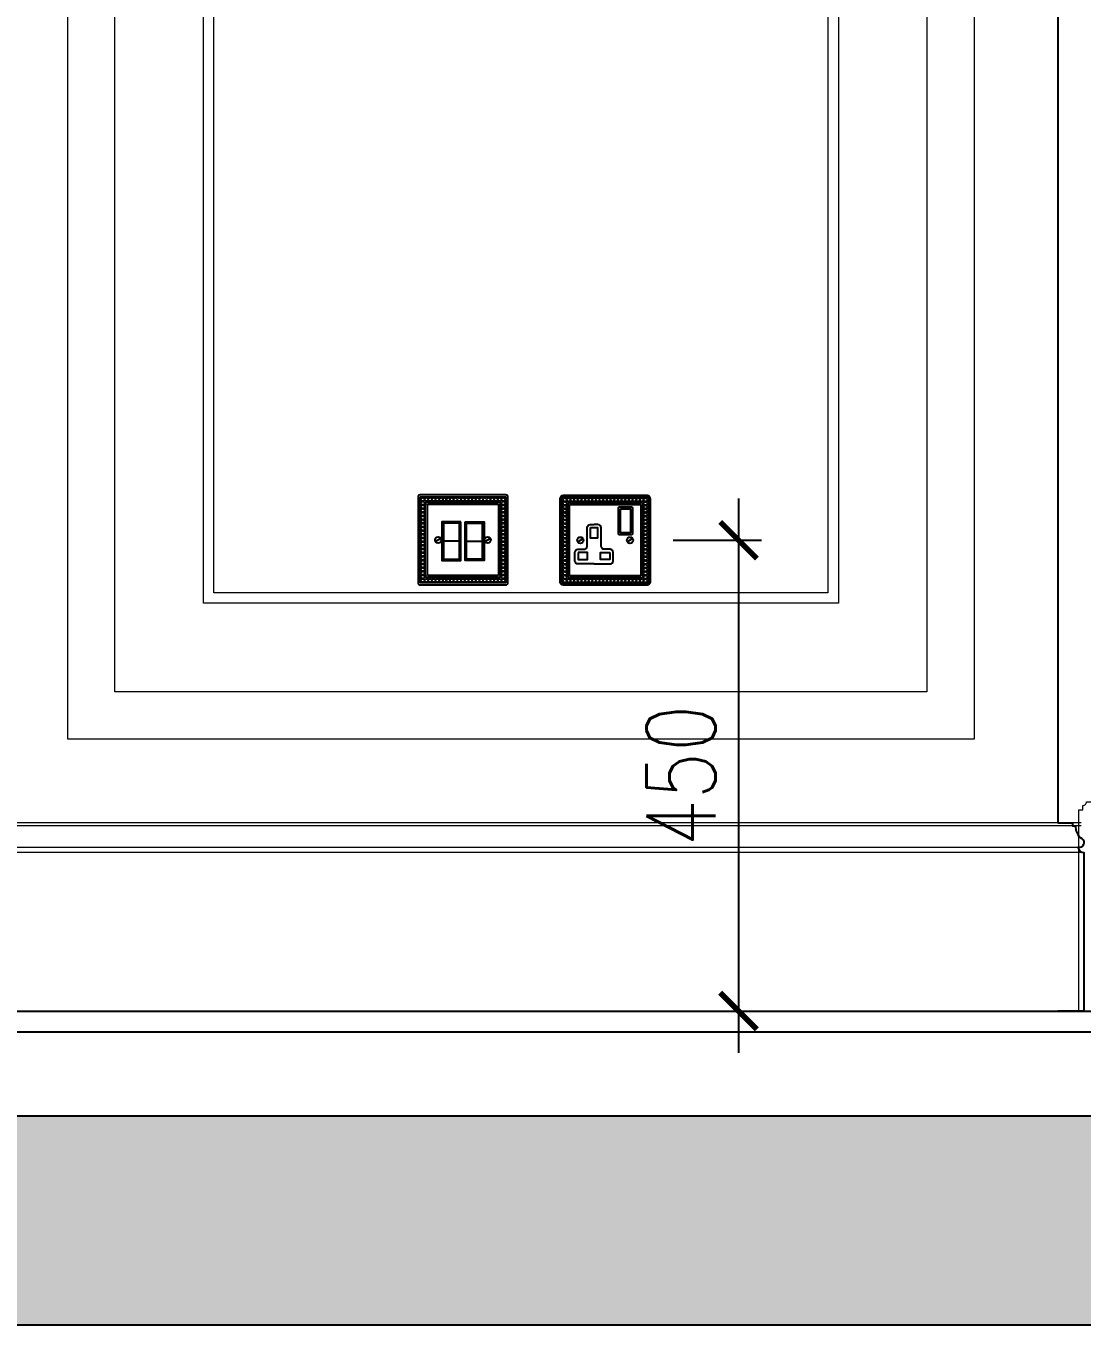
# Model space of a CAD drawing. Header units: millimetres. Extents: x -10942 to 92711, y -16583 to 30009.
# Drawn here: x 42029 to 43038, y 18562 to 19804 of the extents above; entities that cross this region are included whole.
import ezdxf

# ---------------------------------------------------------------- set-up
doc = ezdxf.new("R2010")
doc.units = ezdxf.units.MM
doc.header["$LTSCALE"] = 1000
doc.header["$MEASUREMENT"] = 0
doc.set_wipeout_variables(frame=1)
doc.linetypes.add('DASHED', pattern=[0.75, 0.5, -0.25])
doc.linetypes.add('HIDDEN', pattern=[0.375, 0.25, -0.125])
for name, color, linetype in [('A-DIM', 9, 'Continuous'), ('A-Hidden', 8, 'HIDDEN'), ('Layer1', 1, 'Continuous'), ('Layer3', 3, 'Continuous'), ('Layer7', 8, 'Continuous'), ('WOOD', 23, 'Continuous'), ('WOOD 01', 34, 'Continuous')]:
    doc.layers.add(name, color=color, linetype=linetype)
doc.layers.add('DIM 2', color=3, linetype='Continuous', lineweight=18)
doc.layers.add('GRC', color=41, linetype='Continuous', lineweight=0)
doc.styles.add('ST9', font='romans.shx', dxfattribs={"width": 0.8})
doc.dimstyles.new('DIM-20', dxfattribs={"dimscale": 1000, "dimtxt": 0.044, "dimasz": 0.035, "dimexe": 0.022, "dimexo": 0.022, "dimgap": 0.022, "dimtad": 1, "dimdec": 0, "dimzin": 0, "dimdsep": 46, "dimtxsty": 'ST9', "dimblk1": 'ARCHTICK', "dimblk2": 'ARCHTICK', "dimsah": 1, "dimcen": 0.088, "dimdle": 0.04, "dimclrd": 256, "dimclre": 256, "dimclrt": 3, "dimadec": 0, "dimazin": 0, "dimtfac": 1, "dimtdec": 0, "dimtix": 1, "dimtofl": 0, "dimtmove": 1, "dimatfit": 3, "dimldrblk": 'CLOSED', "dimfxl": 1, "dimtolj": 1, "dimtzin": 0, "dimarcsym": 0})

# ---------------------------------------------------------------- blocks, each defined once
blk = doc.blocks.new('tel & internet')
blk.add_wipeout([(-11699, -81703.2), (-11617, -81703.2), (-11615.6, -81703.8), (-11615, -81705.2), (-11615, -81787.2), (-11615.6, -81788.6), (-11617, -81789.2), (-11699, -81789.2), (-11700.4, -81788.6), (-11701, -81787.2), (-11701, -81705.2), (-11700.4, -81703.8)])
at = {"layer": 'Layer7', "color": 1}
for p, q in [((-11699, -81705.2), (-11617, -81705.2)), ((-11699, -81787.2), (-11699, -81705.2)), ((-11694, -81780.2), (-11694, -81712.2)), ((-11692, -81710.2), (-11624, -81710.2)), ((-11692, -81712.2), (-11624, -81712.2)), ((-11692, -81780.2), (-11692, -81712.2)), ((-11624, -81712.2), (-11624, -81780.2)), ((-11622, -81712.2), (-11622, -81780.2)), ((-11617, -81705.2), (-11617, -81787.2)), ((-11684.2, -81747.8), (-11679.1, -81744.6)), ((-11661.3, -81747.5), (-11676.5, -81747.5)), ((-11654.7, -81747.5), (-11639.5, -81747.5)), ((-11636.9, -81747.8), (-11631.8, -81744.6)), ((-11617, -81787.2), (-11699, -81787.2)), ((-11624, -81780.2), (-11692, -81780.2)), ((-11624, -81782.2), (-11692, -81782.2))]:
    blk.add_line(p, q, dxfattribs=at)
blk.add_lwpolyline([(-11699, -81789.2), (-11617, -81789.2, 0.414214), (-11615, -81787.2), (-11615, -81705.2, 0.414214), (-11617, -81703.2), (-11699, -81703.2, 0.414214), (-11701, -81705.2), (-11701, -81787.2, 0.414214)], format="xyb", close=True, dxfattribs=at)
for points in [[(-11660.2, -81729), (-11678.2, -81729), (-11678.2, -81766), (-11660.2, -81766), (-11660.2, -81729)], [(-11655.8, -81729), (-11637.8, -81729), (-11637.8, -81766), (-11655.8, -81766), (-11655.8, -81729)]]:
    blk.add_lwpolyline(points, dxfattribs=at)
for points in [[(-11661.3, -81730.3), (-11676.5, -81730.3), (-11676.5, -81764.7), (-11661.3, -81764.7)], [(-11654.7, -81730.3), (-11639.5, -81730.3), (-11639.5, -81764.7), (-11654.7, -81764.7)]]:
    blk.add_lwpolyline(points, close=True, dxfattribs=at)
for centre, radius in [((-11696.5, -81707.5), 1.74), ((-11696.5, -81711), 1.74), ((-11696.5, -81714.5), 1.74), ((-11693, -81707.5), 1.74), ((-11689.5, -81707.5), 1.74), ((-11686, -81707.5), 1.74), ((-11682.4, -81707.5), 1.74), ((-11678.9, -81707.5), 1.74), ((-11675.4, -81707.5), 1.74), ((-11672.2, -81707.5), 1.74), ((-11668.7, -81707.5), 1.74), ((-11665.2, -81707.5), 1.74), ((-11661.6, -81707.5), 1.74), ((-11658.1, -81707.5), 1.74), ((-11654.6, -81707.5), 1.74), ((-11651.1, -81707.5), 1.74), ((-11647.6, -81707.5), 1.74), ((-11644.1, -81707.5), 1.74), ((-11640.6, -81707.5), 1.74), ((-11637.1, -81707.5), 1.74), ((-11633.5, -81707.5), 1.74), ((-11630, -81707.5), 1.74), ((-11626.5, -81707.5), 1.74), ((-11623, -81707.5), 1.74), ((-11619.5, -81707.5), 1.74), ((-11619.5, -81711), 1.74), ((-11619.5, -81714.5), 1.74), ((-11696.5, -81718), 1.74), ((-11696.5, -81721.5), 1.74), ((-11696.5, -81725), 1.74), ((-11696.5, -81728.5), 1.74), ((-11619.5, -81718), 1.74), ((-11619.5, -81721.5), 1.74), ((-11619.5, -81725), 1.74), ((-11619.5, -81728.5), 1.74), ((-11696.5, -81732.1), 1.74), ((-11696.5, -81735.6), 1.74), ((-11696.5, -81739.1), 1.74), ((-11619.5, -81732.1), 1.74), ((-11619.5, -81735.6), 1.74), ((-11619.5, -81739.1), 1.74), ((-11696.5, -81742.6), 1.74), ((-11696.5, -81746.1), 1.74), ((-11696.5, -81749.6), 1.74), ((-11696.5, -81753.1), 1.74), ((-11681.7, -81746.2), 3), ((-11634.3, -81746.2), 3), ((-11619.5, -81742.6), 1.74), ((-11619.5, -81746.1), 1.74), ((-11619.5, -81749.6), 1.74), ((-11619.5, -81753.1), 1.74), ((-11696.5, -81756.6), 1.74), ((-11696.5, -81756.6), 1.74), ((-11696.5, -81760.2), 1.74), ((-11696.5, -81763.7), 1.74), ((-11619.5, -81756.6), 1.74), ((-11619.5, -81760.2), 1.74), ((-11619.5, -81763.7), 1.74), ((-11696.5, -81767.4), 1.74), ((-11696.5, -81770.9), 1.74), ((-11696.5, -81774.4), 1.74), ((-11696.5, -81777.9), 1.74), ((-11619.5, -81767.4), 1.74), ((-11619.5, -81770.9), 1.74), ((-11619.5, -81774.4), 1.74), ((-11619.5, -81777.9), 1.74), ((-11696.5, -81781.5), 1.74), ((-11696.5, -81785), 1.74), ((-11693, -81785), 1.74), ((-11689.5, -81785), 1.74), ((-11686, -81785), 1.74), ((-11682.4, -81785), 1.74), ((-11678.9, -81785), 1.74), ((-11675.4, -81785), 1.74), ((-11672.2, -81785), 1.74), ((-11668.7, -81785), 1.74), ((-11665.2, -81785), 1.74), ((-11661.6, -81785), 1.74), ((-11658.1, -81785), 1.74), ((-11654.6, -81785), 1.74), ((-11651.1, -81785), 1.74), ((-11647.6, -81785), 1.74), ((-11644.1, -81785), 1.74), ((-11640.6, -81785), 1.74), ((-11637.1, -81785), 1.74), ((-11633.5, -81785), 1.74), ((-11630, -81785), 1.74), ((-11626.5, -81785), 1.74), ((-11623, -81785), 1.74), ((-11619.5, -81781.5), 1.74), ((-11619.5, -81785), 1.74)]:
    blk.add_circle(centre, radius, dxfattribs=at)
for centre, start, end in [((-11692, -81712.2), 90, 180), ((-11624, -81712.2), 0, 90), ((-11692, -81780.2), 180, 270), ((-11624, -81780.2), 270, 0)]:
    blk.add_arc(centre, 2, start, end, dxfattribs=at)
blk = doc.blocks.new('Wandsworth single socket')
at = {"layer": 'Layer7', "color": 1}
for p, q in [((4536.3, 1750.4), (4618.3, 1750.4)), ((4536.3, 1668.4), (4536.3, 1750.4)), ((4541.3, 1675.4), (4541.3, 1743.4)), ((4543.3, 1745.4), (4611.3, 1745.4)), ((4543.3, 1743.4), (4611.3, 1743.4)), ((4543.3, 1675.4), (4543.3, 1743.4)), ((4611.3, 1743.4), (4611.3, 1675.4)), ((4613.3, 1743.4), (4613.3, 1675.4)), ((4618.3, 1750.4), (4618.3, 1668.4)), ((4551.1, 1707.7), (4556.2, 1711)), ((4598.4, 1707.7), (4603.5, 1711)), ((4618.3, 1668.4), (4536.3, 1668.4)), ((4611.3, 1675.4), (4543.3, 1675.4)), ((4611.3, 1673.4), (4543.3, 1673.4))]:
    blk.add_line(p, q, dxfattribs=at)
for points in [[(4537.3, 1752.4), (4617.3, 1752.4, -0.414214), (4620.3, 1749.4), (4620.3, 1669.4, -0.414214), (4617.3, 1666.4), (4537.3, 1666.4, -0.414214), (4534.3, 1669.4), (4534.3, 1749.4, -0.414214)], [(4591, 1741.4), (4602.4, 1741.4, -0.414214), (4603.4, 1740.4), (4603.4, 1715.6, -0.414214), (4602.4, 1714.6), (4591, 1714.6, -0.414214), (4590, 1715.6), (4590, 1740.4, -0.414214)]]:
    blk.add_lwpolyline(points, format="xyb", close=True, dxfattribs=at)
for points in [[(4592, 1739.4), (4601.4, 1739.4), (4601.4, 1716.6), (4592, 1716.6)], [(4563.4, 1721.7), (4569.9, 1721.7), (4569.9, 1711.2), (4563.4, 1711.2)], [(4551.6, 1697.6), (4551.6, 1691), (4560.4, 1691), (4560.4, 1697.6)], [(4581.8, 1697.6), (4581.8, 1691), (4572.9, 1691), (4572.9, 1697.6)]]:
    blk.add_lwpolyline(points, close=True, dxfattribs=at)
for points in [[(4566.7, 1686.7), (4551.4, 1686.7, -0.414214), (4548.4, 1689.7), (4548.4, 1697.7, -0.414214), (4551.4, 1700.7), (4557, 1700.7, 0.414214), (4560, 1703.7), (4560, 1721.4, -0.414214), (4563, 1724.4), (4566.7, 1724.4)], [(4566.7, 1686.7), (4581.9, 1686.7, 0.414214), (4584.9, 1689.7), (4584.9, 1697.7, 0.414214), (4581.9, 1700.7), (4576.4, 1700.7, -0.414214), (4573.4, 1703.7), (4573.4, 1721.4, 0.414214), (4570.4, 1724.4), (4566.7, 1724.4)]]:
    blk.add_lwpolyline(points, format="xyb", dxfattribs=at)
for centre, radius in [((4538.8, 1748.1), 1.74), ((4538.8, 1744.6), 1.74), ((4538.8, 1741.1), 1.74), ((4538.8, 1737.6), 1.74), ((4542.3, 1748.1), 1.74), ((4545.8, 1748.1), 1.74), ((4549.3, 1748.1), 1.74), ((4552.8, 1748.1), 1.74), ((4556.4, 1748.1), 1.74), ((4559.9, 1748.1), 1.74), ((4563.1, 1748.1), 1.74), ((4566.6, 1748.1), 1.74), ((4570.1, 1748.1), 1.74), ((4573.6, 1748.1), 1.74), ((4577.2, 1748.1), 1.74), ((4580.7, 1748.1), 1.74), ((4584.2, 1748.1), 1.74), ((4587.7, 1748.1), 1.74), ((4591.2, 1748.1), 1.74), ((4594.7, 1748.1), 1.74), ((4598.2, 1748.1), 1.74), ((4601.7, 1748.1), 1.74), ((4605.3, 1748.1), 1.74), ((4608.8, 1748.1), 1.74), ((4612.3, 1748.1), 1.74), ((4615.8, 1748.1), 1.74), ((4615.8, 1744.6), 1.74), ((4615.8, 1741.1), 1.74), ((4615.8, 1737.6), 1.74), ((4538.8, 1734.1), 1.74), ((4538.8, 1730.5), 1.74), ((4538.8, 1727), 1.74), ((4615.8, 1734.1), 1.74), ((4615.8, 1730.5), 1.74), ((4615.8, 1727), 1.74), ((4538.8, 1723.5), 1.74), ((4538.8, 1720), 1.74), ((4538.8, 1716.5), 1.74), ((4538.8, 1713), 1.74), ((4615.8, 1723.5), 1.74), ((4615.8, 1720), 1.74), ((4615.8, 1716.5), 1.74), ((4615.8, 1713), 1.74), ((4538.8, 1709.5), 1.74), ((4538.8, 1706), 1.74), ((4538.8, 1702.4), 1.74), ((4553.6, 1709.4), 3), ((4601, 1709.4), 3), ((4615.8, 1709.5), 1.74), ((4615.8, 1706), 1.74), ((4615.8, 1702.4), 1.74), ((4538.8, 1698.9), 1.74), ((4538.8, 1698.9), 1.74), ((4538.8, 1695.4), 1.74), ((4538.8, 1691.9), 1.74), ((4538.8, 1688.2), 1.74), ((4615.8, 1698.9), 1.74), ((4615.8, 1695.4), 1.74), ((4615.8, 1691.9), 1.74), ((4615.8, 1688.2), 1.74), ((4538.8, 1684.7), 1.74), ((4538.8, 1681.2), 1.74), ((4538.8, 1677.6), 1.74), ((4615.8, 1684.7), 1.74), ((4615.8, 1681.2), 1.74), ((4615.8, 1677.6), 1.74), ((4538.8, 1674.1), 1.74), ((4538.8, 1670.6), 1.74), ((4542.3, 1670.6), 1.74), ((4545.8, 1670.6), 1.74), ((4549.3, 1670.6), 1.74), ((4552.8, 1670.6), 1.74), ((4556.4, 1670.6), 1.74), ((4559.9, 1670.6), 1.74), ((4563.1, 1670.6), 1.74), ((4566.6, 1670.6), 1.74), ((4570.1, 1670.6), 1.74), ((4573.6, 1670.6), 1.74), ((4577.2, 1670.6), 1.74), ((4580.7, 1670.6), 1.74), ((4584.2, 1670.6), 1.74), ((4587.7, 1670.6), 1.74), ((4591.2, 1670.6), 1.74), ((4594.7, 1670.6), 1.74), ((4598.2, 1670.6), 1.74), ((4601.7, 1670.6), 1.74), ((4605.3, 1670.6), 1.74), ((4608.8, 1670.6), 1.74), ((4612.3, 1670.6), 1.74), ((4615.8, 1674.1), 1.74), ((4615.8, 1670.6), 1.74)]:
    blk.add_circle(centre, radius, dxfattribs=at)
for centre, start, end in [((4543.3, 1743.4), 90, 180), ((4611.3, 1743.4), 0, 90), ((4543.3, 1675.4), 180, 270), ((4611.3, 1675.4), 270, 0)]:
    blk.add_arc(centre, 2, start, end, dxfattribs=at)
blk = doc.blocks.new('WD-13 NEW')
at = {"layer": 'WOOD', "lineweight": 0}
blk.add_lwpolyline([(373374.9, 109262.9), (373374.9, 109262.9), (373374.9, 109455.3), (373371.1, 109455.3), (373371.1, 109459.3, -0.423814), (373367.5, 109462.9), (373367.5, 109462.9), (373239.5, 109462.9, -0.430156), (373236, 109459.3), (373236, 109455.3), (373234.6, 109455.3), (373234.6, 109262.9), (373374.9, 109262.9)], format="xyb", dxfattribs=at)
blk = doc.blocks.new('_ARCHTICK')
at = {"color": 0, "linetype": 'ByBlock', "const_width": 0.15}
blk.add_lwpolyline([(-0.5, -0.5), (0.5, 0.5)], dxfattribs=at)
blk = doc.blocks.new('*D207')
at = {"layer": 'A-DIM', "lineweight": -2, "transparency": 16777216}
for p, q in [((42710, 19352.1), (42710, 18822.1)), ((42647.5, 19312.1), (42732, 19312.1)), ((42647.5, 18862.1), (42732, 18862.1))]:
    blk.add_line(p, q, dxfattribs=at)
at = {"layer": 'Defpoints', "color": 0, "transparency": 16777216}
for p in [(42625.5, 19312.1, 0), (42625.5, 18862.1, 0), (42710, 18862.1)]:
    blk.add_point(p, dxfattribs=at)
at = {"layer": 'A-DIM', "lineweight": -2, "transparency": 16777216, "xscale": 35, "yscale": 35, "zscale": 35}
for p, rotation in [((42710, 19312.1), 90), ((42710, 18862.1), 270)]:
    blk.add_blockref('_ARCHTICK', p, dxfattribs=dict(at, rotation=rotation))
at = {"layer": 'A-DIM', "color": 3, "transparency": 16777216, "insert": (42655, 19087.1), "char_height": 66, "attachment_point": 5, "rotation": 90, "style": 'ST9'}
blk.add_mtext('\\A1;450', dxfattribs=at)
blk = doc.blocks.new('_CLOSED')
at = {"color": 0, "linetype": 'ByBlock'}
for p, q in [((-1, 0.167), (0, 0)), ((-1, 0.167), (-1, -0.167)), ((0, 0), (-1, -0.167)), ((0, 0), (-1, 0))]:
    blk.add_line(p, q, dxfattribs=at)

msp = doc.modelspace()

# ---------------------------------------------------------------- hatches: boundary and pattern name
at = {"layer": 'Layer7'}
h = msp.add_hatch(dxfattribs=at)
h.set_pattern_fill('AR-CONC', color=256, scale=10, style=0)
h.set_pattern_definition([(50, (21065.793, 29239.3), (71.72602, -6.27521), [7.5, -82.5]), (355, (21065.79, 29239.3), (-13.87513, 75.21921), [6, -66]), (100.4514, (21071.77, 29238.78), (57.85094, 68.94395), [6.37402, -70.11421]), (46.1842, (21065.79, 29259.3), (106.7241, -16.5519), [11.25, -123.75]), (96.6356, (21074.69, 29257.92), (93.46627, 97.4118), [9.56103, -105.1713]), (351.1842, (21065.79, 29259.3), (93.4662, 97.41186), [9, -99]), (21, (21075.793, 29254.3), (59.6907, -40.26189), [7.5, -82.5]), (326, (21075.79, 29254.3), (24.33153, 72.515), [6, -66]), (71.4514, (21080.77, 29250.95), (84.02226, 32.25305), [6.37402, -70.11421]), (37.5, (21065.793, 29239.302), (1.215986, 33.289385), [0, -65.2, 0, -67, 0, -66.25]), (7.5, (21065.793, 29239.302), (26.306954, 39.44117), [0, -38.2, 0, -63.7, 0, -25.25]), (327.5, (21043.493, 29239.302), (53.382244, -2.255487), [0, -25, 0, -78, 0, -103.5]), (317.5, (21033.493, 29239.302), (58.31862, 10.0105), [0, -32.5, 0, -51.8, 0, -73.5])])
h.paths.add_polyline_path([(39270.2, 18762.1), (39270.2, 18562.1), (50068.3, 18562.1), (50068.3, 18762.1)])

# ---------------------------------------------------------------- linework, layer by layer
at = {"layer": 'A-Hidden', "linetype": 'DASHED', "lineweight": 0, "ltscale": 10}
msp.add_line((51921.8, 18862.1, 0), (42603.5, 18862.1, 0), dxfattribs=at)
at = {"layer": 'Layer1'}
for p, q in [((39270.2, 18862.1, 0), (50068.3, 18862.1, 0)), ((39270.2, 18842.1, 0), (50068.3, 18842.1, 0))]:
    msp.add_line(p, q, dxfattribs=at)
at = {"layer": 'Layer3'}
for p, q in [((39270.2, 18762.1, 0), (50068.3, 18762.1, 0)), ((39270.2, 18562.1, 0), (50068.3, 18562.1, 0))]:
    msp.add_line(p, q, dxfattribs=at)
at = {"layer": 'Layer3', "elevation": 0}
msp.add_lwpolyline([(43015.2, 21987.1), (43015.2, 19042.1)], dxfattribs=at)
msp.add_lwpolyline([(43015.2, 19042.1), (43029.2, 19042.1), (43029.2, 19039.1), (43032.2, 19039.1, 0.110413), (43033.4, 19032.6, 0.138776), (43038.3, 19026.9, -0.783517), (43034.6, 19018.3, 0.367577), (43040.2, 19013.5), (43040.2, 18862.1), (43015.2, 18862.1)], format="xyb", dxfattribs=at)
at = {"layer": 'WOOD 01', "lineweight": 0, "ltscale": 500}
for p, q in [((43037.7, 19042.1, 0), (39909, 19042.1, 0)), ((43037.7, 19039.1, 0), (39909, 19039.1, 0)), ((43037.7, 19018.3, 0), (39909, 19018.3, 0)), ((43037.7, 19013.5, 0), (39909, 19013.5, 0))]:
    msp.add_line(p, q, dxfattribs=at)

# ---------------------------------------------------------------- block references
for name, p in [('tel & internet', (54104.5, 101058.6, 0)), ('Wandsworth single socket', (38005.2, 17602.7, 0))]:
    msp.add_blockref(name, p)
at = {"layer": 'DIM 2', "xscale": -1, "rotation": 359.9999999999999}
msp.add_blockref('WD-13 NEW', (416410.3, -90400.8, 0), dxfattribs=at)

# ---------------------------------------------------------------- dimensions: what is measured, and where the dimension line sits
at = {"layer": 'A-DIM'}
dim = msp.add_linear_dim(base=(42710, 18862.1, 0), p1=(42625.5, 19312.1, 0), p2=(42625.5, 18862.1, 0), angle=90, dimstyle='DIM-20', override={"dimtxt": 0.066}, dxfattribs=at)
dim.commit()
dim.dimension.update_dxf_attribs({"geometry": '*D207', "text_midpoint": (42655, 19087.1, 0)})

# ---------------------------------------------------------------- next in the draw order: linework, layer by layer
at = {"layer": 'GRC', "lineweight": 0, "elevation": 0}
for points in [[(42935.2, 19121.8), (42068.6, 19122.1), (42068.6, 21907.1), (42935.2, 21907.1)], [(42890.2, 19167.1), (42113.6, 19167.1), (42113.6, 21862.1), (42890.2, 21862.1)], [(42805.5, 19251.8), (42198.4, 19251.8), (42198.4, 21777.3), (42805.5, 21777.3)], [(42795.5, 19261.8), (42208.4, 19261.8), (42208.4, 21767.3), (42795.5, 21767.3)]]:
    msp.add_lwpolyline(points, close=True, dxfattribs=at)

doc.saveas('drawing.dxf')
